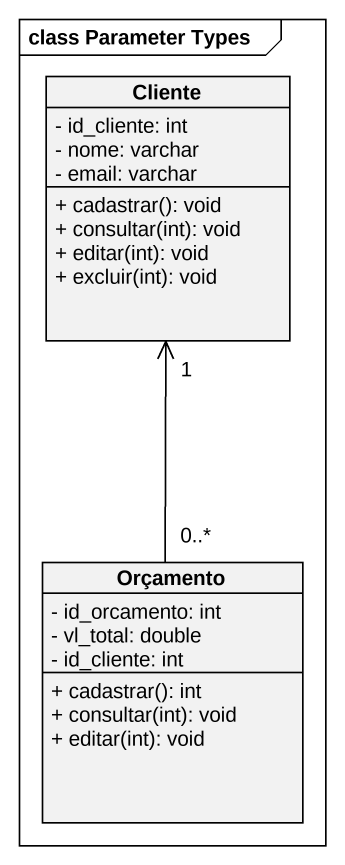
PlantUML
@startuml
mainframe class Parameter Types
hide circle
hide empty members
skinparam classAttributeIconSize 0
class Cliente {
  - id_cliente: int
  - nome: varchar
  - email: varchar
  + cadastrar(): void
  + consultar(int): void
  + editar(int): void
  + excluir(int): void
}
class Orçamento {
  - id_orcamento: int
  - vl_total: double
  - id_cliente: int
  + cadastrar(): int
  + consultar(int): void
  + editar(int): void
}
Cliente "1" <-- "0..*" Orçamento
@enduml
